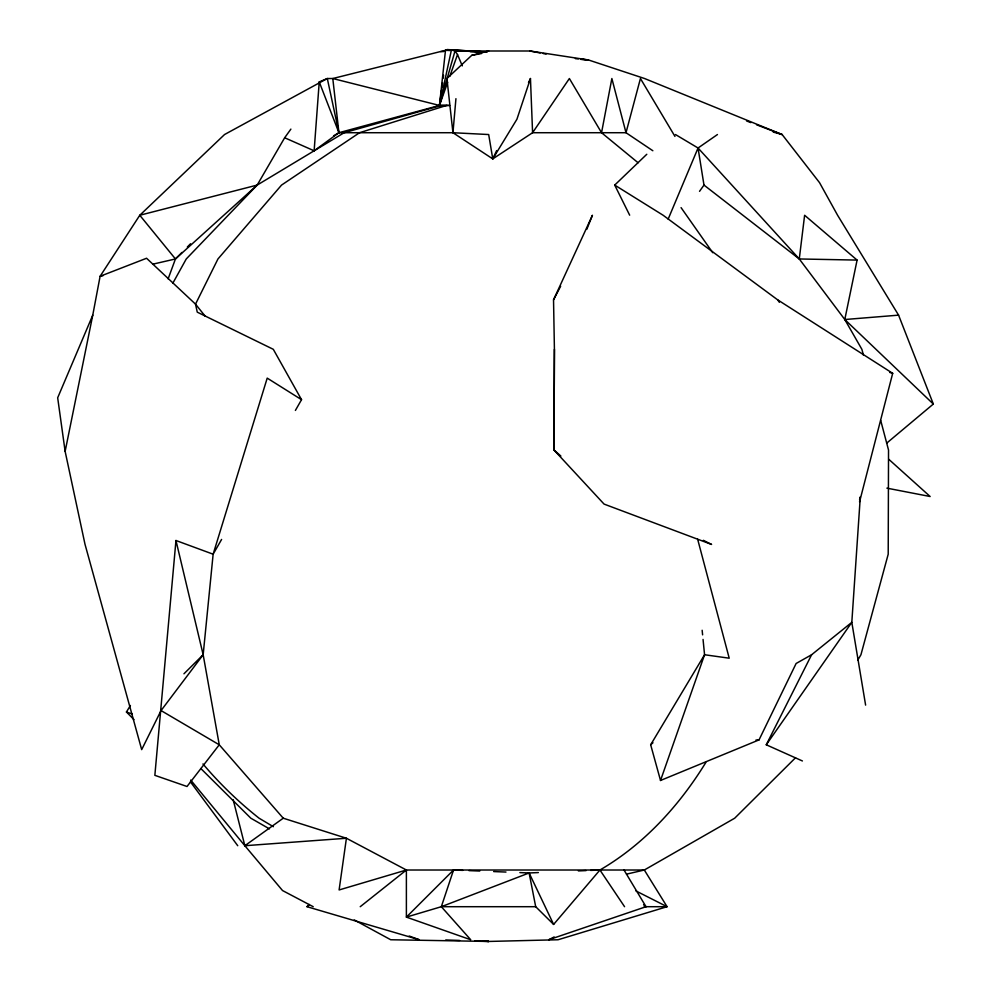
<?xml version="1.0" encoding="UTF-8"?>
<svg xmlns="http://www.w3.org/2000/svg" width="991" height="991" viewBox="0 0 991 991"><rect width="100%" height="100%" fill="white"/><g stroke="black" fill="none" stroke-linecap="round" stroke-linejoin="round"><path stroke-width="1.49" d="M586.783 229.355L592.432 215.258L553.535 299.827L554.415 349.34L554.006 450.038L604.064 504.085L711.588 544.443L703.375 540.318M554.415 349.34L554.006 450.038L560.869 456.033M172.756 283.339L186.258 258.961L257.177 185.082L284.665 137.761L314.135 150.793L319.238 81.919L327.303 78.524L332.79 78.524L448.105 49.649M314.135 150.793L338.922 132.72L327.303 78.524L224.536 134.541L139.781 215.258L100.103 276.291L92.758 315.15L57.676 397.787L65.133 451.388L84.991 544.22L141.688 749.617L161.05 710.572L219.259 744.786L187.014 786.495L154.856 775.334L175.964 540.504L213.139 554.204L203.167 654.741L219.259 744.786L283.253 818.207L346.416 838.25L406.384 870.011L644.323 870.011L734.69 818.207L795.538 757.743M638.105 162.772L601.549 132.72L569.379 78.524L532.588 132.72L492.762 158.894L452.949 132.72L455.934 98.679M333.62 135.792L338.922 132.72L439.459 105.442L445.492 50.306L451.438 49.884L485.701 51.99M886.648 443.188L933.324 404.043L844.79 319.523L799.279 258.961L804.618 215.258L857.091 260.088L844.79 319.523L861.885 349.34L863.458 355.261M652.846 150.743L626.002 132.72L532.588 132.72L530.458 78.524L516.93 119.23L492.762 158.894L488.687 134.541L452.949 132.72L338.922 132.72L332.79 78.524L439.459 105.442L441.515 90.342M441.924 87.319L442.543 82.786M443.163 78.252L443.572 75.229M448.539 105.43L439.459 105.442L440.388 99.41M440.859 96.4L441.565 91.878M601.549 132.72L611.868 78.524L626.002 132.72L640.434 78.524L674.958 136.411M65.133 451.388L92.758 315.15M447.709 82.179L439.459 105.442L451.438 49.884M859.569 499.836L860.299 496.9L851.814 622.336L865.614 705.121M859.544 501.88L892.693 373.322L777.638 299.827L663.14 215.258L614.717 185.082L646.789 154.274M439.459 105.442L455.005 50.999L529.925 50.999L588.493 59.968L644.571 78.524L782.134 134.541L819.545 182.666L837.593 215.258L898.577 315.15L933.324 404.043M190.706 780.066L244.851 845.719L346.416 838.25L339.108 889.955L406.384 870.011L406.384 917.109L441.329 906.703L453.544 870.011L462.797 870.371M802.413 760.964L766.266 744.786L851.814 622.336L811.617 654.741L796.12 663.487L759.032 739.893L660.526 780.474L704.564 654.741L703.053 639.443M449.778 76.369L457.52 54.567L455.005 50.999M168.123 278.855L175.444 258.961L181.923 252.445M668.157 219.135L698.048 148.006L717.447 134.541M492.762 158.894L496.664 150.582M528.5 82.674L530.458 78.524M766.266 744.786L811.617 654.741M553.535 299.827L560.658 286.201M221.6 539.426L213.139 554.204L267.211 378.116L301.537 399.683L295.392 410.435M857.859 660.031L860.944 654.741L888.209 554.204L888.531 450.038L880.702 420.419M660.526 780.474L650.666 744.786L704.564 654.741L729.215 658.197L697.652 539.24M133.983 719.615L126.439 711.996L130.416 705.468M699.535 191.337L703.982 185.082L698.048 148.006L675.466 134.541M284.665 137.761L290.883 129.115M161.05 710.572L203.167 654.741L175.964 540.504M519.866 872.6L529.12 872.96L535.697 906.703L553.622 924.43L599.927 870.011A399.026 282.15 -90 0 0 705.815 762.5M409.209 936.024L419.304 939.753L307.024 906.703L309.093 904.473M187.324 247.019L190.557 243.749M453.544 870.011L406.384 917.109L470.725 939.753L441.329 906.703L529.12 872.96L538.348 872.576M183.954 673.793L203.167 654.741M488.687 50.999L471.704 55.36L446.916 78.524L452.949 132.72M307.024 906.703L309.279 904.61M152.849 264.163L175.444 258.961L257.177 185.082L344.162 132.72L441.268 105.442L449.666 105.442M650.666 744.786L652.97 742.767M360.228 906.703L406.384 870.011M313.218 906.703L282.534 890.55L244.851 845.719L283.253 818.207M554.167 936.941L548.766 939.753L646.008 906.703L624.02 870.011M446.594 105.442L359.535 132.72L281.543 185.082L217.958 258.961L195.524 304.15L197.259 312.153L273.305 349.315L301.537 399.683M257.177 185.082L139.781 215.258L175.444 258.961M626.535 874.149L644.323 870.011L667.079 906.703L558.057 939.753L488.687 941.45L390.727 939.753L354.245 919.921M103.126 275.597L100.103 276.291L146.569 258.255L195.524 304.15L205.063 316.042M471.704 55.36L481.614 53.502M844.79 319.523L898.577 315.15M755.984 740.029L759.032 739.893M578.372 870.916L586.077 870.593M590.698 870.395L599.927 870.011L624.565 906.703M440.747 51.619L443.757 51.544M441.329 906.703L535.697 906.703M644.249 906.703L667.079 906.703L635.949 890.946M703.982 185.082L799.279 258.961L857.091 260.088M470.353 51.656L484.103 52.04M445.752 939.963L459.551 940.447M474.887 940.967L488.687 941.45L484.091 940.93M468.966 870.618L479.755 871.039M493.642 871.572L505.98 872.055M445.492 50.306L450.112 50.504M453.197 50.64L462.463 51.037M468.632 51.309L485.602 52.04M447.077 49.55L487.138 52.077M580.813 59.373L588.493 59.968L581.197 59.225M482.704 940.88L488.687 941.45M575.362 58.63L578.273 58.927M529.925 50.999L540.206 52.969M543.142 53.526L546.078 54.084M886.883 488.142L930.14 496.516L888.816 459.329M773.24 132.088L782.134 134.541L756.554 124.779M889.769 372.455L892.693 373.322M126.439 711.996L132.237 714.053M746.607 120.976L750.868 122.611M269.441 828.872L250.834 818.207L200.863 768.545M273.367 826.692L259.085 818.207A399.026 385.425 -90 0 1 202.957 763.95M643.617 904.783L646.008 906.703M698.048 148.006L799.279 258.961M190.421 781.837L237.741 845.719M777.638 299.827L779.372 302.305M681.065 207.627L712.74 252.705M614.717 185.082L629.669 215.183M529.12 872.96L553.622 924.43M457.52 54.567L462.289 65.864M319.238 81.919L338.922 132.72M233.182 799.7L244.851 845.719M702.148 630.264L702.607 634.847"/></g></svg>
